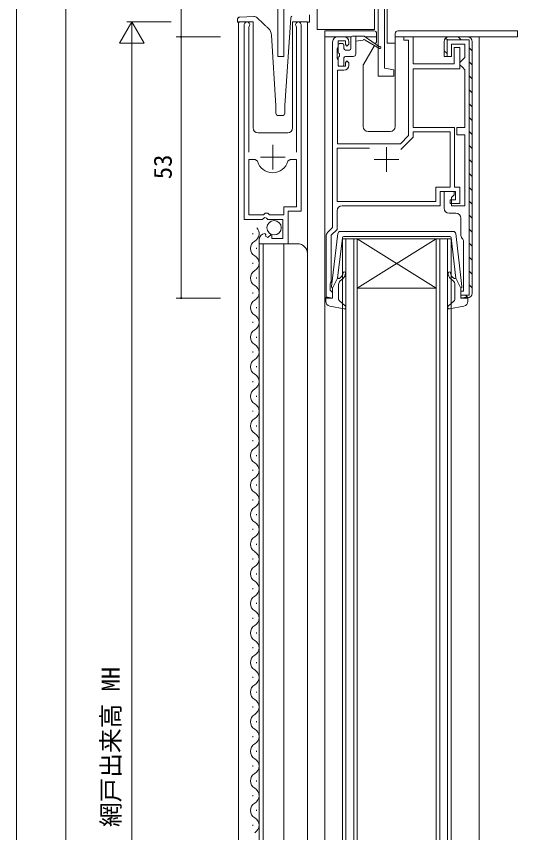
# Model space of a CAD drawing. Units: millimetres, scale not verified. Extents: x -594 to 539, y -420 to 386.
# Drawn here: x -439.8 to -338.2, y -32.3 to 133.3 of the extents above; entities that cross this region are included whole.
import ezdxf
from ezdxf.enums import TextEntityAlignment as Align

# ---------------------------------------------------------------- set-up
doc = ezdxf.new("R2010")
doc.units = ezdxf.units.MM
doc.header["$LTSCALE"] = 2
for name, color, linetype, lineweight in [('0-3_YKK_12', 2, 'Continuous', 9), ('0-4_YSS_K', 3, 'Continuous', 9), ('0-5_YKK_D', 6, 'Continuous', 9), ('0-7_YKK_13', 4, 'Continuous', 9), ('0-8_YKK_11', 7, 'Continuous', 9)]:
    doc.layers.add(name, color=color, linetype=linetype, lineweight=lineweight)
doc.styles.add('ＭＳ ゴシック', font='')
doc.styles.get('ＭＳ ゴシック').set_extended_font_data('MS Gothic')

msp = doc.modelspace()

# ---------------------------------------------------------------- linework, layer by layer
at = {"layer": '0-3_YKK_12'}
for p, q in [((-391.831, 132.145), (-394.831, 132.145)), ((-394.831, 132.145), (-394.831, -155.055)), ((-391.831, 132.145), (-391.831, 110.645)), ((-380.831, 132.145), (-383.831, 132.145)), ((-383.831, 132.145), (-383.831, 110.645)), ((-380.831, 132.145), (-380.831, -155.055)), ((-377.331, 129.142), (-377.331, -137.058)), ((-346.031, 129.142), (-346.031, -90.432)), ((-390.831, 109.645), (-384.831, 109.645)), ((-391.891, 89.095), (-391.891, 89.295)), ((-373.031, 88.142), (-373.031, -76.058)), ((-371.431, -76.058), (-371.431, 88.142)), ((-370.731, 88.142), (-354.731, 88.142)), ((-370.731, 88.142), (-354.731, 78.142)), ((-354.731, 88.142), (-370.731, 78.142)), ((-354.031, 88.142), (-354.031, -76.058)), ((-352.431, -76.058), (-352.431, 88.142)), ((-391.131, 86.095), (-391.131, 86.295)), ((-390.631, 87.145), (-390.631, -110.055)), ((-390.631, 87.145), (-382.831, 87.145)), ((-389.831, 87.145), (-389.831, -110.055)), ((-385.631, 87.145), (-385.631, -110.055)), ((-391.891, 83.095), (-391.891, 83.295)), ((-391.131, 80.095), (-391.131, 80.295)), ((-370.731, 78.142), (-354.731, 78.142)), ((-391.891, 77.095), (-391.891, 77.295)), ((-391.131, 74.095), (-391.131, 74.295)), ((-391.891, 71.095), (-391.891, 71.295)), ((-391.131, 68.095), (-391.131, 68.295)), ((-391.891, 65.095), (-391.891, 65.295)), ((-391.131, 62.095), (-391.131, 62.295)), ((-391.891, 59.095), (-391.891, 59.295)), ((-391.131, 56.095), (-391.131, 56.295)), ((-391.891, 53.095), (-391.891, 53.295)), ((-391.131, 50.095), (-391.131, 50.295)), ((-391.891, 47.095), (-391.891, 47.295)), ((-391.131, 44.095), (-391.131, 44.295)), ((-391.891, 41.095), (-391.891, 41.295)), ((-391.131, 38.095), (-391.131, 38.295)), ((-391.891, 35.095), (-391.891, 35.295)), ((-391.131, 32.095), (-391.131, 32.295)), ((-391.891, 29.095), (-391.891, 29.295)), ((-391.131, 26.095), (-391.131, 26.295)), ((-391.891, 23.095), (-391.891, 23.295)), ((-391.131, 20.095), (-391.131, 20.295)), ((-391.891, 17.095), (-391.891, 17.295)), ((-391.131, 14.095), (-391.131, 14.295)), ((-391.891, 11.095), (-391.891, 11.295)), ((-391.131, 8.095), (-391.131, 8.295)), ((-391.891, 5.095), (-391.891, 5.295)), ((-391.131, 2.095), (-391.131, 2.295)), ((-391.891, -0.905), (-391.891, -0.705)), ((-391.131, -3.905), (-391.131, -3.705)), ((-391.891, -6.905), (-391.891, -6.705)), ((-391.131, -9.905), (-391.131, -9.705)), ((-391.891, -12.905), (-391.891, -12.705)), ((-391.131, -15.905), (-391.131, -15.705)), ((-391.891, -18.905), (-391.891, -18.705)), ((-391.131, -21.905), (-391.131, -21.705)), ((-391.891, -24.905), (-391.891, -24.705)), ((-391.131, -27.905), (-391.131, -27.705)), ((-391.891, -30.905), (-391.891, -30.705))]:
    msp.add_line(p, q, dxfattribs=at)
for points in [[(-373.731, -76.058), (-373.731, 88.142), (-370.731, 88.142), (-370.731, -76.058)], [(-354.731, -76.058), (-354.731, 88.142), (-351.731, 88.142), (-351.731, -76.058)]]:
    msp.add_lwpolyline(points, close=True, dxfattribs=at)
for centre, radius, start, end in [((-390.831, 110.645), 1, 180, 270), ((-384.831, 110.645), 1, 270, 0), ((-392.349, 89.195), 1.718, 299.20253, 44.29207), ((-390.672, 86.195), 1.718, 119.20253, 240.79745), ((-382.831, 85.145), 2, 0, 90), ((-392.349, 83.195), 1.718, 299.20253, 60.79745), ((-390.672, 80.195), 1.718, 119.20253, 240.79745), ((-392.349, 77.195), 1.718, 299.20253, 60.79745), ((-390.672, 74.195), 1.718, 119.20253, 240.79745), ((-392.349, 71.195), 1.718, 299.20253, 60.79745), ((-390.672, 68.195), 1.718, 119.20253, 240.79745), ((-392.349, 65.195), 1.718, 299.20253, 60.79745), ((-390.672, 62.195), 1.718, 119.20253, 240.79745), ((-392.349, 59.195), 1.718, 299.20253, 60.79745), ((-390.672, 56.195), 1.718, 119.20253, 240.79745), ((-392.349, 53.195), 1.718, 299.20253, 60.79745), ((-390.672, 50.195), 1.718, 119.20253, 240.79745), ((-392.349, 47.195), 1.718, 299.20253, 60.79745), ((-390.672, 44.195), 1.718, 119.20253, 240.79745), ((-392.349, 41.195), 1.718, 299.20253, 60.79745), ((-390.672, 38.195), 1.718, 119.20253, 240.79745), ((-392.349, 35.195), 1.718, 299.20253, 60.79745), ((-390.672, 32.195), 1.718, 119.20253, 240.79745), ((-392.349, 29.195), 1.718, 299.20253, 60.79745), ((-390.672, 26.195), 1.718, 119.20253, 240.79745), ((-392.349, 23.195), 1.718, 299.20253, 60.79745), ((-390.672, 20.195), 1.718, 119.20253, 240.79745), ((-392.349, 17.195), 1.718, 299.20253, 60.79745), ((-390.672, 14.195), 1.718, 119.20253, 240.79745), ((-392.349, 11.195), 1.718, 299.20253, 60.79745), ((-390.672, 8.195), 1.718, 119.20253, 240.79745), ((-392.349, 5.195), 1.718, 299.20253, 60.79745), ((-390.672, 2.195), 1.718, 119.20253, 240.79745), ((-392.349, -0.805), 1.718, 299.20253, 60.79745), ((-390.672, -3.805), 1.718, 119.20253, 240.79745), ((-392.349, -6.805), 1.718, 299.20253, 60.79745), ((-390.672, -9.805), 1.718, 119.20253, 240.79745), ((-392.349, -12.805), 1.718, 299.20253, 60.79745), ((-390.672, -15.805), 1.718, 119.20253, 240.79745), ((-392.349, -18.805), 1.718, 299.20253, 60.79745), ((-390.672, -21.805), 1.718, 119.20253, 240.79745), ((-392.349, -24.805), 1.718, 299.20253, 60.79745), ((-390.672, -27.805), 1.718, 119.20253, 240.79745), ((-392.349, -30.805), 1.718, 299.20253, 60.79745)]:
    msp.add_arc(centre, radius, start, end, dxfattribs=at)
at = {"layer": '0-4_YSS_K'}
for p, q in [((-439.833, 192.842), (-439.833, -227.633)), ((-429.833, 182.842), (-429.833, -217.634))]:
    msp.add_line(p, q, dxfattribs=at)
at = {"layer": '0-5_YKK_D'}
for p, q in [((-406.431, 166.842), (-406.431, 129.142)), ((-416.431, 132.145), (-418.931, 127.815)), ((-408.431, 132.145), (-417.431, 132.145)), ((-416.431, 132.145), (-413.931, 127.815)), ((-416.431, 132.145), (-416.431, 123.485)), ((-418.931, 127.815), (-413.931, 127.815)), ((-398.431, 129.142), (-407.431, 129.142)), ((-398.431, 129.142), (-407.431, 129.142)), ((-406.431, 129.142), (-406.431, 76.142)), ((-416.431, -150.055), (-416.431, 127.145)), ((-398.431, 76.142), (-407.431, 76.142))]:
    msp.add_line(p, q, dxfattribs=at)
for centre, start, end in [((-406.431, 129.142), 90, 270), ((-406.431, 129.142), 90, 270), ((-406.431, 129.142), 270, 90), ((-406.431, 129.142), 270, 90), ((-406.431, 76.142), 90, 270), ((-406.431, 76.142), 270, 90)]:
    msp.add_arc(centre, 0.106, start, end, dxfattribs=at)
at = {"layer": '0-7_YKK_13'}
for p, q in [((-378.831, 130.642), (-378.831, 141.842)), ((-367.231, 130.642), (-367.231, 141.842)), ((-395.024, 132.114), (-395.041, 132.614)), ((-394.559, 133.131), (-391.703, 133.231)), ((-385.429, 115.163), (-384.182, 133.002)), ((-380.386, 133.603), (-380.438, 132.103)), ((-394.524, 132.131), (-394.424, 132.135)), ((-381.337, 132.135), (-380.938, 132.121)), ((-387.231, 115.145), (-388.107, 129.475)), ((-378.831, 130.642), (-367.231, 130.642)), ((-377.331, 130.342), (-377.331, 129.142)), ((-377.331, 130.342), (-374.631, 130.342)), ((-374.631, 130.342), (-372.531, 130.342)), ((-367.331, 130.342), (-372.531, 130.342)), ((-371.731, 129.239), (-369.332, 129.239)), ((-371.031, 125.642), (-371.031, 129.239)), ((-366.232, 127.112), (-369.332, 129.239)), ((-366.831, 128.199), (-366.831, 129.842)), ((-363.031, 129.842), (-363.031, 110.942)), ((-349.431, 130.342), (-362.531, 130.342)), ((-349.431, 130.342), (-338.231, 130.342)), ((-338.231, 130.342), (-338.231, 129.142)), ((-377.331, 129.142), (-371.951, 129.142)), ((-374.331, 127.742), (-373.731, 127.742)), ((-372.031, 128.939), (-372.031, 126.742)), ((-369.532, 128.439), (-371.031, 128.239)), ((-369.191, 129.142), (-366.831, 129.142)), ((-369.132, 128.439), (-366.232, 126.766)), ((-367.077, 127.692), (-366.871, 128.049)), ((-363.031, 129.142), (-338.231, 129.142)), ((-374.631, 126.042), (-374.631, 127.442)), ((-373.431, 126.742), (-373.431, 127.442)), ((-373.131, 126.442), (-372.331, 126.442)), ((-369.49, 123.512), (-367.267, 127.363)), ((-374.631, 123.442), (-374.631, 124.842)), ((-374.331, 125.742), (-374.331, 125.142)), ((-373.431, 123.442), (-373.431, 124.842)), ((-373.131, 125.142), (-371.531, 125.142)), ((-373.731, 123.142), (-374.331, 123.142)), ((-369.531, 110.942), (-369.531, 123.362)), ((-387.231, 113.645), (-387.231, 115.145)), ((-385.431, 113.645), (-385.431, 115.128)), ((-386.731, 113.145), (-385.931, 113.145)), ((-364.031, 109.942), (-368.531, 109.942)), ((-351.276, 89.642), (-374.185, 89.642)), ((-374.682, 89.2), (-375.929, 78.46)), ((-373.761, 88.377), (-374.717, 80.142)), ((-373.463, 88.642), (-362.731, 88.642)), ((-351.998, 88.642), (-362.731, 88.642)), ((-351.7, 88.377), (-350.744, 80.142)), ((-350.779, 89.2), (-349.533, 78.46)), ((-375.731, 78.142), (-374.717, 80.142)), ((-374.371, 80.129), (-373.988, 80.45)), ((-373.666, 80.067), (-374.173, 79.642)), ((-351.795, 80.067), (-351.288, 79.642)), ((-351.09, 80.129), (-351.473, 80.45)), ((-349.731, 78.142), (-350.744, 80.142)), ((-375.731, 78.142), (-375.731, 76.442)), ((-374.531, 78.876), (-374.531, 75.875)), ((-350.931, 78.876), (-350.931, 75.875)), ((-349.731, 78.142), (-349.731, 76.442)), ((-376.111, 76.153), (-376.75, 76.331)), ((-349.35, 76.153), (-348.711, 76.331)), ((-377.131, 75.474), (-377.131, 76.042)), ((-374.433, 75.653), (-373.129, 74.464)), ((-351.029, 75.653), (-352.333, 74.464)), ((-348.331, 75.474), (-348.331, 76.042)), ((-376.313, 74.491), (-373.385, 73.947)), ((-349.148, 74.491), (-352.076, 73.947))]:
    msp.add_line(p, q, dxfattribs=at)
for points in [[(-363.027, 127.846), (-364.681, 127.846), (-364.681, 139.846)], [(-391.703, 133.231), (-391.657, 133.232), (-391.618, 133.233), (-391.59, 133.234), (-391.572, 133.235), (-391.549, 133.236)], [(-391.191, 133.102), (-390.709, 132.653), (-390.235, 132.211), (-390.033, 132.023), (-389.836, 131.839), (-389.646, 131.661), (-389.464, 131.492), (-389.343, 131.379), (-389.229, 131.272), (-389.122, 131.172), (-389.023, 131.081), (-388.961, 131.022), (-388.904, 130.97), (-388.856, 130.924), (-388.816, 130.888), (-388.787, 130.861), (-388.767, 130.842), (-388.739, 130.816)], [(-394.524, 132.131), (-394.621, 132.128), (-394.715, 132.125), (-394.802, 132.122), (-394.877, 132.119), (-394.939, 132.117), (-394.986, 132.115), (-395.014, 132.114), (-395.024, 132.114)], [(-380.438, 132.103), (-380.448, 132.104), (-380.476, 132.105), (-380.522, 132.106), (-380.584, 132.109), (-380.66, 132.111), (-380.746, 132.114), (-380.84, 132.117), (-380.938, 132.121)]]:
    msp.add_lwpolyline(points, dxfattribs=at)
msp.add_circle((-387.597, 90.395), 1.45, dxfattribs=at)
for centre, radius, start, end in [((-394.541, 132.631), 0.5, 91.99998, 182), ((-391.532, 132.736), 0.5, 47, 91.99998), ((-383.683, 132.967), 0.5, 133, 175.99998), ((-390.103, 129.353), 2, 3.5, 47), ((-371.731, 128.939), 0.3, 90, 180), ((-367.331, 129.842), 0.5, 0, 90), ((-362.531, 129.842), 0.5, 90, 180), ((-374.331, 127.442), 0.3, 90, 180), ((-373.731, 127.442), 0.3, 0, 90), ((-369.332, 128.439), 0.2, 0, 180), ((-367.131, 128.199), 0.3, 330, 0), ((-374.331, 126.042), 0.3, 180, 270), ((-373.131, 126.742), 0.3, 180, 270), ((-372.331, 126.742), 0.3, 270, 0), ((-366.132, 126.939), 0.2, 240.01405, 120.01405), ((-374.331, 124.842), 0.3, 90, 180), ((-373.131, 124.842), 0.3, 90, 180), ((-371.531, 125.642), 0.5, 270, 0), ((-374.331, 123.442), 0.3, 180, 270), ((-373.731, 123.442), 0.3, 270, 0), ((-369.231, 123.362), 0.3, 150, 180), ((-384.931, 115.128), 0.5, 175.99998, 180), ((-386.731, 113.645), 0.5, 180, 270), ((-385.931, 113.645), 0.5, 270, 0), ((-368.531, 110.942), 1, 180, 270), ((-364.031, 110.942), 1, 270, 0), ((-374.185, 89.142), 0.5, 90, 173.3791), ((-351.276, 89.142), 0.5, 6.62088, 90), ((-373.463, 88.342), 0.3, 90, 173.3791), ((-351.998, 88.342), 0.3, 6.62088, 90), ((-374.631, 81.216), 1, 310, 0), ((-374.631, 81.216), 1.5, 310, 0), ((-373.381, 81.216), 0.25, 0, 180), ((-352.081, 81.216), 0.25, 0, 180), ((-350.831, 81.216), 1.5, 180, 229.99998), ((-350.831, 81.216), 1, 180, 229.99998), ((-374.5, 80.282), 0.2, 173.3791, 310), ((-373.531, 78.876), 1, 130, 180), ((-351.931, 78.876), 1, 0, 49.99998), ((-350.962, 80.282), 0.2, 229.99998, 6.62088), ((-375.631, 78.425), 0.3, 173.3791, 250.52878), ((-349.831, 78.425), 0.3, 289.47121, 6.62088), ((-376.831, 76.042), 0.3, 74.43463, 180), ((-376.031, 76.442), 0.3, 254.43463, 0), ((-349.431, 76.442), 0.3, 180, 285.56535), ((-348.631, 76.042), 0.3, 0, 105.56535), ((-376.131, 75.474), 1, 180, 259.48785), ((-374.231, 75.875), 0.3, 180, 227.64468), ((-351.231, 75.875), 0.3, 312.3553, 0), ((-349.331, 75.474), 1, 280.51213, 0), ((-373.331, 74.242), 0.3, 259.48785, 47.64468), ((-352.131, 74.242), 0.3, 132.3553, 280.51213)]:
    msp.add_arc(centre, radius, start, end, dxfattribs=at)
at = {"layer": '0-8_YKK_11'}
for p, q in [((-375.731, 90.442), (-375.731, 128.142)), ((-374.731, 129.142), (-373.431, 129.142)), ((-352.838, 128.849), (-352.414, 128.425)), ((-348.431, 129.142), (-352.131, 129.142)), ((-352.131, 129.142), (-348.431, 129.142)), ((-350.302, 129.142), (-349.702, 128.542)), ((-347.431, 77.142), (-347.431, 128.142)), ((-347.431, 128.142), (-347.431, 77.142)), ((-353.131, 126.314), (-352.531, 125.714)), ((-348.031, 126.871), (-347.431, 126.271)), ((-348.031, 124.042), (-347.431, 123.442)), ((-348.031, 121.214), (-347.431, 120.614)), ((-348.031, 118.385), (-347.431, 117.785)), ((-348.031, 115.557), (-347.431, 114.957)), ((-348.031, 112.729), (-347.431, 112.129)), ((-348.031, 109.9), (-347.431, 109.3)), ((-387.881, 102.245), (-387.881, 107.245)), ((-368.229, 106.542), (-374.831, 106.542)), ((-364.831, 106.742), (-364.831, 101.742)), ((-348.031, 107.072), (-347.431, 106.472)), ((-390.381, 104.745), (-385.381, 104.745)), ((-392.681, 104.245), (-392.681, 93.045)), ((-367.331, 104.242), (-362.331, 104.242)), ((-348.031, 104.243), (-347.431, 103.643)), ((-348.031, 101.415), (-347.431, 100.815)), ((-348.031, 98.586), (-347.431, 97.986)), ((-348.031, 95.758), (-347.431, 95.158)), ((-352.131, 93.342), (-350.731, 93.342)), ((-348.031, 92.93), (-347.431, 92.33)), ((-349.731, 92.342), (-349.731, 88.842)), ((-376.738, 89.435), (-375.731, 90.442)), ((-348.031, 90.101), (-347.431, 89.501)), ((-348.031, 87.273), (-347.431, 86.673)), ((-348.031, 84.444), (-347.431, 83.844)), ((-348.031, 81.616), (-347.431, 81.016)), ((-348.031, 78.787), (-347.431, 78.187)), ((-348.814, 76.742), (-348.234, 76.162))]:
    msp.add_line(p, q, dxfattribs=at)
for points in [[(-385.631, 143.642), (-385.631, 125.142), (-386.831, 125.142), (-386.831, 166.842)], [(-365.231, 143.942), (-365.231, 122.777), (-363.331, 122.442), (-363.331, 121.142), (-366.531, 121.142), (-366.531, 141.842)], [(-389.449, 89.244), (-389.237, 88.993), (-389.323, 88.674), (-388.855, 88.404), (-388.278, 88.981), (-388.031, 88.879), (-388.031, 88.245), (-385.831, 88.245), (-385.831, 92.045), (-388.831, 92.045), (-389.131, 92.345), (-389.459, 92.498), (-389.999, 92.045), (-393.631, 92.045), (-393.631, 131.595)], [(-392.628, 131.283), (-392.681, 131.113), (-392.681, 105.745)], [(-382.131, 131.595), (-382.131, 93.745), (-384.731, 93.745), (-384.731, 87.145), (-390.631, 87.145), (-390.631, 87.95)], [(-383.081, 105.745), (-383.081, 131.113), (-383.134, 131.283)], [(-372.431, 128.142), (-372.431, 127.642), (-372.831, 127.242), (-373.131, 127.542), (-373.131, 128.342), (-374.631, 128.342), (-374.631, 127.142), (-374.731, 126.919), (-374.831, 126.695), (-374.831, 124.79), (-374.731, 124.566), (-374.631, 124.342), (-374.631, 123.142), (-373.131, 123.142), (-373.131, 123.942), (-372.831, 124.242), (-372.431, 123.842), (-372.431, 123.342)], [(-373.431, 122.342), (-374.731, 122.342), (-374.731, 107.442), (-362.003, 107.442), (-360.331, 109.115), (-360.331, 128.442), (-361.331, 128.442), (-361.331, 129.142), (-359.431, 129.142), (-359.431, 123.642), (-351.131, 123.642), (-351.131, 126.942), (-349.931, 126.942), (-349.931, 122.642), (-359.431, 122.642), (-359.431, 110.742), (-351.031, 110.742), (-351.031, 98.642), (-349.931, 98.642), (-349.931, 95.342), (-351.931, 95.342), (-351.931, 96.042), (-350.831, 96.042), (-350.831, 97.742), (-353.931, 97.742), (-353.931, 94.842), (-373.831, 94.842)], [(-349.346, 88.054), (-349.231, 87.818), (-349.231, 77.542), (-349.731, 77.542), (-349.731, 76.142), (-348.431, 76.142), (-349.731, 76.142), (-349.731, 76.742), (-348.031, 76.742), (-348.031, 128.542), (-352.531, 128.542), (-352.531, 125.142), (-353.131, 125.142), (-353.131, 128.142)], [(-353.131, 128.142), (-353.131, 125.142), (-351.631, 125.142), (-351.631, 127.642), (-348.931, 127.642), (-348.931, 124.942), (-349.431, 124.442), (-349.931, 123.942), (-349.931, 123.442), (-349.431, 122.942), (-348.931, 122.442), (-348.931, 110.742), (-350.531, 110.742), (-350.531, 109.242), (-348.931, 109.242), (-348.931, 94.842), (-351.631, 94.842), (-351.631, 96.542), (-351.131, 97.042), (-351.131, 97.742), (-353.131, 97.742), (-353.131, 94.342)], [(-368.229, 106.542), (-374.831, 106.542), (-374.831, 95.742), (-354.831, 95.742), (-354.831, 98.642), (-351.931, 98.642), (-351.931, 109.842), (-359.431, 109.842), (-359.431, 108.742), (-361.891, 106.282)], [(-392.681, 104.245), (-392.681, 93.045), (-389.731, 93.045), (-389.431, 93.345), (-388.831, 93.345), (-388.531, 93.045), (-385.631, 93.045), (-385.631, 94.645), (-383.081, 94.645), (-383.081, 104.245), (-384.318, 104.245), (-384.8, 103.88)], [(-390.962, 103.88), (-391.443, 104.245), (-392.681, 104.245)], [(-374.831, 93.842), (-374.831, 90.069), (-376.031, 88.87), (-376.031, 79.442), (-376.131, 79.219), (-376.231, 78.995), (-376.231, 77.742), (-376.031, 77.542), (-375.731, 77.242), (-375.731, 76.142), (-377.031, 76.142), (-377.031, 88.728)]]:
    msp.add_lwpolyline(points, dxfattribs=at)
for centre, radius, start, end in [((-393.081, 131.595), 0.55, 325.4397, 180.00002), ((-382.681, 131.595), 0.55, 359.99997, 214.56029), ((-374.731, 128.142), 1, 90, 179.99998), ((-373.431, 128.142), 1, 0, 89.99998), ((-352.131, 128.142), 1, 90, 179.99998), ((-352.131, 128.142), 1, 90, 179.99998), ((-348.431, 128.142), 1, 0, 89.99998), ((-348.431, 128.142), 1, 0, 89.99998), ((-373.431, 123.342), 1, 270, 359.99998), ((-387.881, 104.745), 3.2, 195.68034, 344.31964), ((-373.831, 93.842), 1, 90, 179.99998), ((-352.131, 94.342), 1, 180, 269.99998), ((-350.731, 92.342), 1, 0, 89.99998), ((-376.031, 88.728), 1, 135.00002, 180.00002), ((-389.331, 87.95), 1.3, 95.2159, 180.00002), ((-348.731, 88.842), 1, 179.99995, 232.02011), ((-348.431, 77.142), 1, 270, 359.99998), ((-348.431, 77.142), 1, 270, 359.99998), ((-348.431, 77.142), 1, 270, 359.99998)]:
    msp.add_arc(centre, radius, start, end, dxfattribs=at)

# ---------------------------------------------------------------- texts
at = {"layer": '0-5_YKK_D', "color": 4, "style": 'ＭＳ ゴシック'}
for s, p in [('53', (-407.231, 100.242)), ('網戸出来高 MH', (-417.764, -31.157))]:
    msp.add_text(s, height=3.666, rotation=90, dxfattribs=at).set_placement(p, align=Align.BOTTOM_LEFT)

doc.saveas('drawing.dxf')
